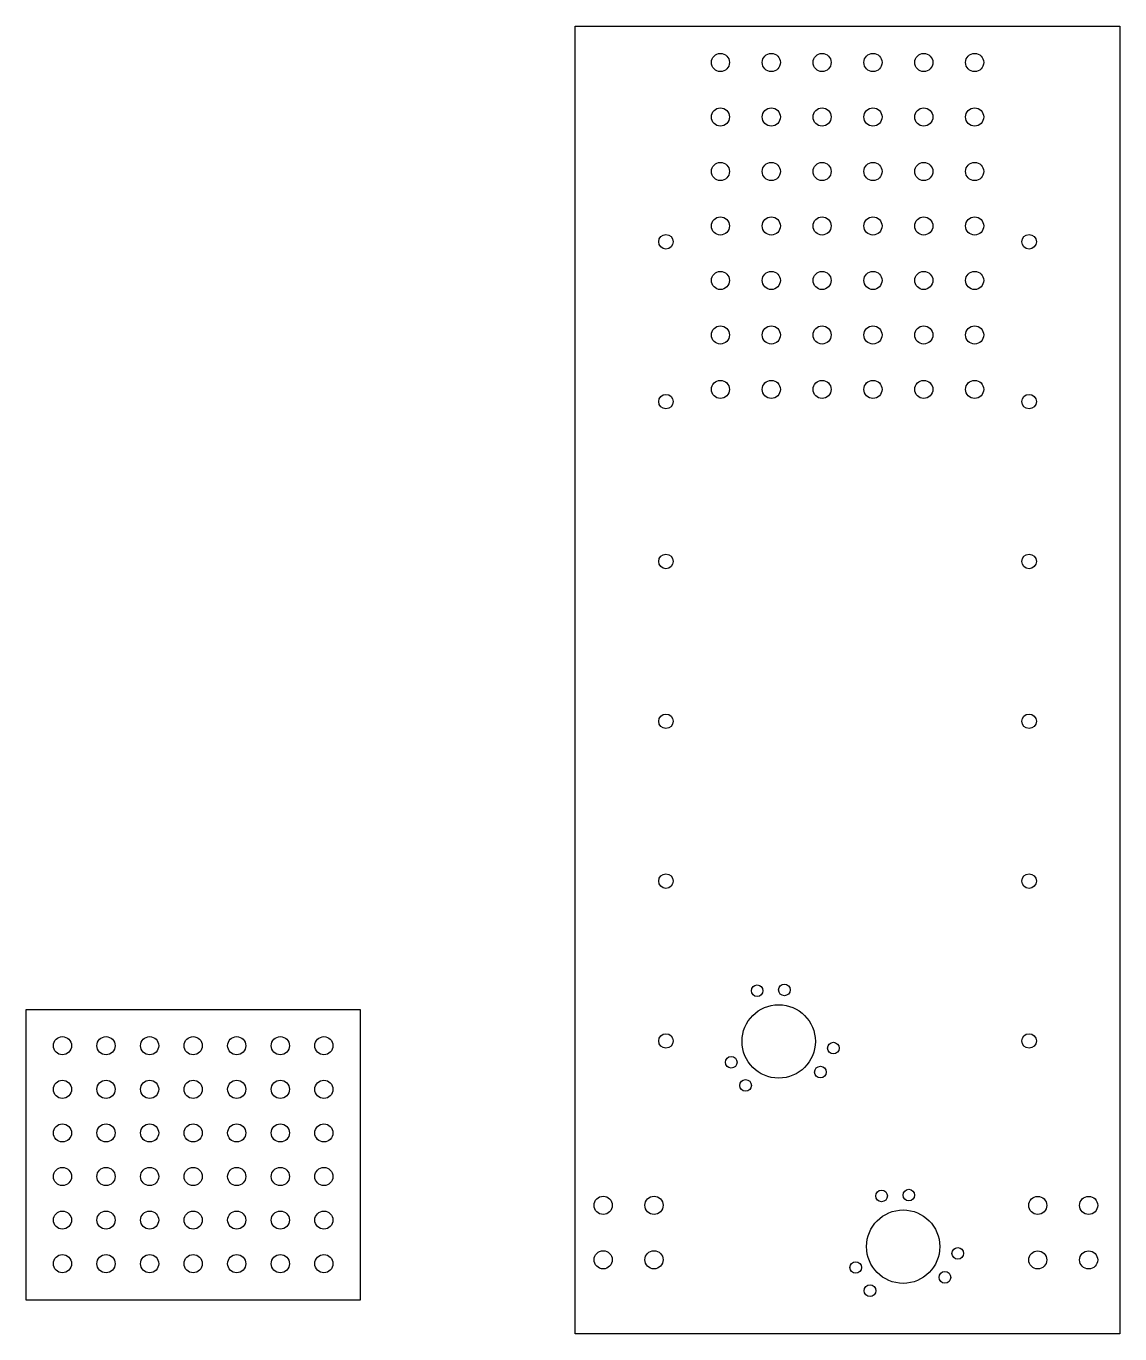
# Model space of a CAD drawing. Header units: millimetres. Extents: x 0 to 301, y -9 to 351.
import ezdxf

# ---------------------------------------------------------------- set-up
doc = ezdxf.new("R2010")
doc.units = ezdxf.units.MM
doc.layers.get('0').update_dxf_attribs({"linetype": 'CONTINUOUS'})

msp = doc.modelspace()

# ---------------------------------------------------------------- linework, layer by layer
for points in [[(151.13, 351.36), (301.13, 351.36), (301.13, -8.64), (151.13, -8.64)], [(-0.08, 80.68), (91.92, 80.68), (91.92, 0.68), (-0.08, 0.68)]]:
    msp.add_lwpolyline(points, close=True)
for centre, radius in [((191.13, 341.36), 2.5), ((205.13, 341.36), 2.5), ((219.13, 341.36), 2.5), ((233.13, 341.36), 2.5), ((247.13, 341.36), 2.5), ((261.13, 341.36), 2.5), ((191.13, 326.36), 2.5), ((205.13, 326.36), 2.5), ((219.13, 326.36), 2.5), ((233.13, 326.36), 2.5), ((247.13, 326.36), 2.5), ((261.13, 326.36), 2.5), ((191.13, 311.36), 2.5), ((205.13, 311.36), 2.5), ((219.13, 311.36), 2.5), ((233.13, 311.36), 2.5), ((247.13, 311.36), 2.5), ((261.13, 311.36), 2.5), ((191.13, 296.36), 2.5), ((205.13, 296.36), 2.5), ((219.13, 296.36), 2.5), ((233.13, 296.36), 2.5), ((247.13, 296.36), 2.5), ((261.13, 296.36), 2.5), ((176.13, 292), 2), ((276.13, 292), 2), ((191.13, 281.36), 2.5), ((205.13, 281.36), 2.5), ((219.13, 281.36), 2.5), ((233.13, 281.36), 2.5), ((247.13, 281.36), 2.5), ((261.13, 281.36), 2.5), ((191.13, 266.36), 2.5), ((205.13, 266.36), 2.5), ((219.13, 266.36), 2.5), ((233.13, 266.36), 2.5), ((247.13, 266.36), 2.5), ((261.13, 266.36), 2.5), ((191.13, 251.36), 2.5), ((205.13, 251.36), 2.5), ((219.13, 251.36), 2.5), ((233.13, 251.36), 2.5), ((247.13, 251.36), 2.5), ((261.13, 251.36), 2.5), ((176.13, 248), 2), ((276.13, 248), 2), ((176.13, 204), 2), ((276.13, 204), 2), ((176.13, 160), 2), ((276.13, 160), 2), ((176.13, 116), 2), ((276.13, 116), 2), ((201.24, 85.83), 1.6), ((208.74, 86.05), 1.6), ((207.17, 71.87), 10.1), ((9.92, 70.68), 2.5), ((21.92, 70.68), 2.5), ((33.92, 70.68), 2.5), ((45.92, 70.68), 2.5), ((57.92, 70.68), 2.5), ((69.92, 70.68), 2.5), ((81.92, 70.68), 2.5), ((176.13, 72), 2), ((276.13, 72), 2), ((222.23, 70.02), 1.6), ((194.11, 66.13), 1.6), ((218.67, 63.42), 1.6), ((198.05, 59.75), 1.6), ((9.92, 58.68), 2.5), ((21.92, 58.68), 2.5), ((33.92, 58.68), 2.5), ((45.92, 58.68), 2.5), ((57.92, 58.68), 2.5), ((69.92, 58.68), 2.5), ((81.92, 58.68), 2.5), ((9.92, 46.68), 2.5), ((21.92, 46.68), 2.5), ((33.92, 46.68), 2.5), ((45.92, 46.68), 2.5), ((57.92, 46.68), 2.5), ((69.92, 46.68), 2.5), ((81.92, 46.68), 2.5), ((9.92, 34.68), 2.5), ((21.92, 34.68), 2.5), ((33.92, 34.68), 2.5), ((45.92, 34.68), 2.5), ((57.92, 34.68), 2.5), ((69.92, 34.68), 2.5), ((81.92, 34.68), 2.5), ((158.84, 26.75), 2.5), ((172.84, 26.75), 2.5), ((235.51, 29.33), 1.6), ((243.01, 29.55), 1.6), ((278.52, 26.72), 2.5), ((292.52, 26.72), 2.5), ((241.45, 15.37), 10.1), ((9.92, 22.68), 2.5), ((21.92, 22.68), 2.5), ((33.92, 22.68), 2.5), ((45.92, 22.68), 2.5), ((57.92, 22.68), 2.5), ((69.92, 22.68), 2.5), ((81.92, 22.68), 2.5), ((256.5, 13.52), 1.6), ((9.92, 10.68), 2.5), ((21.92, 10.68), 2.5), ((33.92, 10.68), 2.5), ((45.92, 10.68), 2.5), ((57.92, 10.68), 2.5), ((69.92, 10.68), 2.5), ((81.92, 10.68), 2.5), ((158.84, 11.75), 2.5), ((172.84, 11.75), 2.5), ((228.38, 9.63), 1.6), ((278.52, 11.72), 2.5), ((292.52, 11.72), 2.5), ((252.95, 6.92), 1.6), ((232.32, 3.25), 1.6)]:
    msp.add_circle(centre, radius)

doc.saveas('drawing.dxf')
